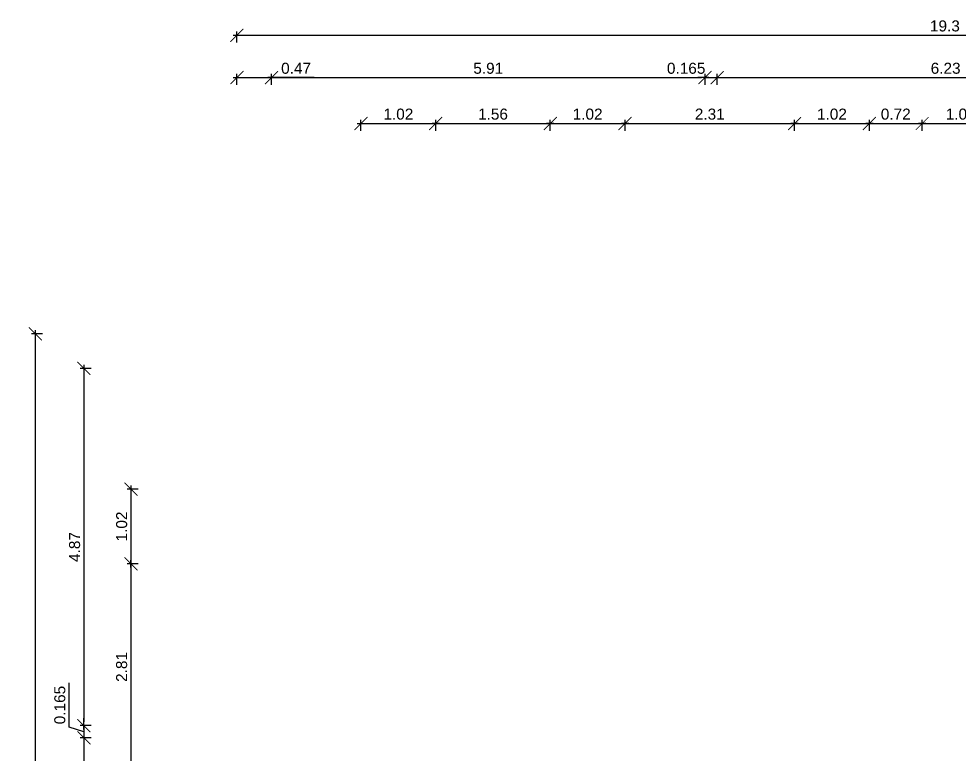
# Model space of a CAD drawing. Header units: metres. Extents: x -21 to 15208, y -63 to 7094.
# Drawn here: x 5191.6 to 5319.7, y 38.1 to 138.3 of the extents above; entities that cross this region are included whole.
import ezdxf

# ---------------------------------------------------------------- set-up
doc = ezdxf.new("R2010")
doc.units = ezdxf.units.M
doc.header["$LTSCALE"] = 50
doc.layers.add('ADS_Bemaßung', color=6, linetype='Continuous')
doc.styles.add('Arial', font='arial.ttf')
doc.dimstyles.new('ADS', dxfattribs={"dimscale": 0, "dimtxt": 2, "dimasz": 0.5, "dimexe": 1.25, "dimexo": 0, "dimgap": 0.5, "dimtad": 1, "dimdec": 3, "dimlfac": 0.01, "dimrnd": 0.005, "dimzin": 9, "dimdsep": 46, "dimtxsty": 'Arial', "dimblk": 'Bem-Pfeil', "dimcen": 0.25, "dimdle": 1.25, "dimazin": 0, "dimtfac": 1, "dimtdec": 3, "dimtmove": 0, "dimatfit": 3, "dimldrblk": 'ARCHTICK', "dimfxl": 3, "dimfxlon": 1, "dimtolj": 1, "dimtzin": 0, "dimarcsym": 0})

# ---------------------------------------------------------------- blocks, each defined once
blk = doc.blocks.new('Bem-Pfeil')
at = {"layer": 'ADS_Bemaßung', "const_width": 0.25}
blk.add_lwpolyline([(-1.77, -1.77), (1.77, 1.77)], dxfattribs=at)
at = {"layer": 'ADS_Bemaßung'}
blk.add_lwpolyline([(1, 0), (-1, 0)], dxfattribs=at)
blk = doc.blocks.new('*D51')
at = {"layer": 'ADS_Bemaßung', "color": 0, "lineweight": -2, "transparency": 16777216}
for p, q in [((5238.2, 123.02), (5238.2, 124.52)), ((5248.4, 123.02), (5248.4, 124.52)), ((5238.7, 124.02), (5247.9, 124.02))]:
    blk.add_line(p, q, dxfattribs=at)
at = {"layer": 'Defpoints', "color": 0, "transparency": 16777216}
for p in [(5248.4, 124.02), (5238.2, 95.34), (5248.4, 95.34)]:
    blk.add_point(p, dxfattribs=at)
at = {"layer": 'ADS_Bemaßung', "color": 0, "lineweight": -2, "transparency": 16777216, "xscale": 0.5, "yscale": 0.5, "zscale": 0.5, "rotation": 180}
blk.add_blockref('Bem-Pfeil', (5238.2, 124.02), dxfattribs=at)
at = {"layer": 'ADS_Bemaßung', "color": 0, "lineweight": -2, "transparency": 16777216, "xscale": 0.5, "yscale": 0.5, "zscale": 0.5}
blk.add_blockref('Bem-Pfeil', (5248.4, 124.02), dxfattribs=at)
at = {"layer": 'ADS_Bemaßung', "color": 0, "transparency": 16777216, "insert": (5243.3, 125.29), "char_height": 1.5, "attachment_point": 5, "style": 'Arial'}
blk.add_mtext('\\A1;1.02', dxfattribs=at)
blk = doc.blocks.new('_ArchTick')
at = {"color": 0, "linetype": 'ByBlock', "const_width": 0.15}
blk.add_lwpolyline([(-0.5, -0.5), (0.5, 0.5)], dxfattribs=at)
blk = doc.blocks.new('*D52')
at = {"layer": 'ADS_Bemaßung', "color": 0, "lineweight": -2, "transparency": 16777216}
for p, q in [((5248.4, 123.02), (5248.4, 124.52)), ((5264, 123.02), (5264, 124.52)), ((5248.9, 124.02), (5263.5, 124.02))]:
    blk.add_line(p, q, dxfattribs=at)
at = {"layer": 'Defpoints', "color": 0, "transparency": 16777216}
for p in [(5264, 124.02), (5248.4, 95.34), (5264, 95.34)]:
    blk.add_point(p, dxfattribs=at)
at = {"layer": 'ADS_Bemaßung', "color": 0, "lineweight": -2, "transparency": 16777216, "xscale": 0.5, "yscale": 0.5, "zscale": 0.5, "rotation": 180}
blk.add_blockref('Bem-Pfeil', (5248.4, 124.02), dxfattribs=at)
at = {"layer": 'ADS_Bemaßung', "color": 0, "lineweight": -2, "transparency": 16777216, "xscale": 0.5, "yscale": 0.5, "zscale": 0.5}
blk.add_blockref('Bem-Pfeil', (5264, 124.02), dxfattribs=at)
at = {"layer": 'ADS_Bemaßung', "color": 0, "transparency": 16777216, "insert": (5256.2, 125.29), "char_height": 1.5, "attachment_point": 5, "style": 'Arial'}
blk.add_mtext('\\A1;1.56', dxfattribs=at)
blk = doc.blocks.new('*D53')
at = {"layer": 'ADS_Bemaßung', "color": 0, "lineweight": -2, "transparency": 16777216}
for p, q in [((5264, 123.02), (5264, 124.52)), ((5274.2, 123.02), (5274.2, 124.52)), ((5264.5, 124.02), (5273.7, 124.02))]:
    blk.add_line(p, q, dxfattribs=at)
at = {"layer": 'Defpoints', "color": 0, "transparency": 16777216}
for p in [(5274.2, 124.02), (5264, 95.34), (5274.2, 95.34)]:
    blk.add_point(p, dxfattribs=at)
at = {"layer": 'ADS_Bemaßung', "color": 0, "lineweight": -2, "transparency": 16777216, "xscale": 0.5, "yscale": 0.5, "zscale": 0.5, "rotation": 180}
blk.add_blockref('Bem-Pfeil', (5264, 124.02), dxfattribs=at)
at = {"layer": 'ADS_Bemaßung', "color": 0, "lineweight": -2, "transparency": 16777216, "xscale": 0.5, "yscale": 0.5, "zscale": 0.5}
blk.add_blockref('Bem-Pfeil', (5274.2, 124.02), dxfattribs=at)
at = {"layer": 'ADS_Bemaßung', "color": 0, "transparency": 16777216, "insert": (5269.1, 125.29), "char_height": 1.5, "attachment_point": 5, "style": 'Arial'}
blk.add_mtext('\\A1;1.02', dxfattribs=at)
blk = doc.blocks.new('*D54')
at = {"layer": 'ADS_Bemaßung', "color": 0, "lineweight": -2, "transparency": 16777216}
for p, q in [((5274.2, 123.02), (5274.2, 124.52)), ((5297.3, 123.02), (5297.3, 124.52)), ((5274.7, 124.02), (5296.8, 124.02))]:
    blk.add_line(p, q, dxfattribs=at)
at = {"layer": 'Defpoints', "color": 0, "transparency": 16777216}
for p in [(5297.3, 124.02), (5274.2, 95.34), (5297.3, 95.94)]:
    blk.add_point(p, dxfattribs=at)
at = {"layer": 'ADS_Bemaßung', "color": 0, "lineweight": -2, "transparency": 16777216, "xscale": 0.5, "yscale": 0.5, "zscale": 0.5, "rotation": 180}
blk.add_blockref('Bem-Pfeil', (5274.2, 124.02), dxfattribs=at)
at = {"layer": 'ADS_Bemaßung', "color": 0, "lineweight": -2, "transparency": 16777216, "xscale": 0.5, "yscale": 0.5, "zscale": 0.5}
blk.add_blockref('Bem-Pfeil', (5297.3, 124.02), dxfattribs=at)
at = {"layer": 'ADS_Bemaßung', "color": 0, "transparency": 16777216, "insert": (5285.75, 125.29), "char_height": 1.5, "attachment_point": 5, "style": 'Arial'}
blk.add_mtext('\\A1;2.31', dxfattribs=at)
blk = doc.blocks.new('*D55')
at = {"layer": 'ADS_Bemaßung', "color": 0, "lineweight": -2, "transparency": 16777216}
for p, q in [((5297.3, 123.02), (5297.3, 124.52)), ((5307.5, 123.02), (5307.5, 124.52)), ((5297.8, 124.02), (5307, 124.02))]:
    blk.add_line(p, q, dxfattribs=at)
at = {"layer": 'Defpoints', "color": 0, "transparency": 16777216}
for p in [(5307.5, 124.02), (5297.3, 95.94), (5307.5, 95.94)]:
    blk.add_point(p, dxfattribs=at)
at = {"layer": 'ADS_Bemaßung', "color": 0, "lineweight": -2, "transparency": 16777216, "xscale": 0.5, "yscale": 0.5, "zscale": 0.5, "rotation": 180}
blk.add_blockref('Bem-Pfeil', (5297.3, 124.02), dxfattribs=at)
at = {"layer": 'ADS_Bemaßung', "color": 0, "lineweight": -2, "transparency": 16777216, "xscale": 0.5, "yscale": 0.5, "zscale": 0.5}
blk.add_blockref('Bem-Pfeil', (5307.5, 124.02), dxfattribs=at)
at = {"layer": 'ADS_Bemaßung', "color": 0, "transparency": 16777216, "insert": (5302.4, 125.29), "char_height": 1.5, "attachment_point": 5, "style": 'Arial'}
blk.add_mtext('\\A1;1.02', dxfattribs=at)
blk = doc.blocks.new('*D56')
at = {"layer": 'ADS_Bemaßung', "color": 0, "lineweight": -2, "transparency": 16777216}
for p, q in [((5307.5, 123.02), (5307.5, 124.52)), ((5314.7, 123.02), (5314.7, 124.52)), ((5308, 124.02), (5314.2, 124.02))]:
    blk.add_line(p, q, dxfattribs=at)
at = {"layer": 'Defpoints', "color": 0, "transparency": 16777216}
for p in [(5314.7, 124.02), (5307.5, 95.94), (5314.7, 95.94)]:
    blk.add_point(p, dxfattribs=at)
at = {"layer": 'ADS_Bemaßung', "color": 0, "lineweight": -2, "transparency": 16777216, "xscale": 0.5, "yscale": 0.5, "zscale": 0.5, "rotation": 180}
blk.add_blockref('Bem-Pfeil', (5307.5, 124.02), dxfattribs=at)
at = {"layer": 'ADS_Bemaßung', "color": 0, "lineweight": -2, "transparency": 16777216, "xscale": 0.5, "yscale": 0.5, "zscale": 0.5}
blk.add_blockref('Bem-Pfeil', (5314.7, 124.02), dxfattribs=at)
at = {"layer": 'ADS_Bemaßung', "color": 0, "transparency": 16777216, "insert": (5311.1, 125.29), "char_height": 1.5, "attachment_point": 5, "style": 'Arial'}
blk.add_mtext('\\A1;0.72', dxfattribs=at)
blk = doc.blocks.new('*D57')
at = {"layer": 'ADS_Bemaßung', "color": 0, "lineweight": -2, "transparency": 16777216}
for p, q in [((5314.7, 123.02), (5314.7, 124.52)), ((5325.2, 123.02), (5325.2, 124.52)), ((5315.2, 124.02), (5324.7, 124.02))]:
    blk.add_line(p, q, dxfattribs=at)
at = {"layer": 'Defpoints', "color": 0, "transparency": 16777216}
for p in [(5325.2, 124.02), (5314.7, 95.94), (5325.2, 95.94)]:
    blk.add_point(p, dxfattribs=at)
at = {"layer": 'ADS_Bemaßung', "color": 0, "lineweight": -2, "transparency": 16777216, "xscale": 0.5, "yscale": 0.5, "zscale": 0.5, "rotation": 180}
blk.add_blockref('Bem-Pfeil', (5314.7, 124.02), dxfattribs=at)
at = {"layer": 'ADS_Bemaßung', "color": 0, "lineweight": -2, "transparency": 16777216, "xscale": 0.5, "yscale": 0.5, "zscale": 0.5}
blk.add_blockref('Bem-Pfeil', (5325.2, 124.02), dxfattribs=at)
at = {"layer": 'ADS_Bemaßung', "color": 0, "transparency": 16777216, "insert": (5319.95, 125.29), "char_height": 1.5, "attachment_point": 5, "style": 'Arial'}
blk.add_mtext('\\A1;1.05', dxfattribs=at)
blk = doc.blocks.new('*D76')
at = {"layer": 'ADS_Bemaßung', "color": 0, "lineweight": -2, "transparency": 16777216}
for p, q in [((5221.3, 129.28), (5221.3, 130.78)), ((5226, 129.28), (5226, 130.78)), ((5221.8, 130.28), (5225.5, 130.28)), ((5231.81, 130.28), (5226, 130.28))]:
    blk.add_line(p, q, dxfattribs=at)
at = {"layer": 'Defpoints', "color": 0, "transparency": 16777216}
for p in [(5226, 130.28), (5221.3, 95.34), (5226, 90.64)]:
    blk.add_point(p, dxfattribs=at)
at = {"layer": 'ADS_Bemaßung', "color": 0, "lineweight": -2, "transparency": 16777216, "xscale": 0.5, "yscale": 0.5, "zscale": 0.5, "rotation": 180}
blk.add_blockref('Bem-Pfeil', (5221.3, 130.28), dxfattribs=at)
at = {"layer": 'ADS_Bemaßung', "color": 0, "lineweight": -2, "transparency": 16777216, "xscale": 0.5, "yscale": 0.5, "zscale": 0.5}
blk.add_blockref('Bem-Pfeil', (5226, 130.28), dxfattribs=at)
at = {"layer": 'ADS_Bemaßung', "color": 0, "transparency": 16777216, "insert": (5229.36, 131.54), "char_height": 1.5, "attachment_point": 5, "style": 'Arial'}
blk.add_mtext('\\A1;0.47', dxfattribs=at)
blk = doc.blocks.new('*D77')
at = {"layer": 'ADS_Bemaßung', "color": 0, "lineweight": -2, "ltscale": 100, "transparency": 16777216}
for p, q in [((5226, 129.28), (5226, 130.78)), ((5285.1, 129.28), (5285.1, 130.78)), ((5226.5, 130.28), (5284.6, 130.28))]:
    blk.add_line(p, q, dxfattribs=at)
at = {"layer": 'Defpoints', "color": 0, "ltscale": 100, "transparency": 16777216}
for p in [(5285.1, 130.28), (5226, 90.64), (5285.1, 90.64)]:
    blk.add_point(p, dxfattribs=at)
at = {"layer": 'ADS_Bemaßung', "color": 0, "lineweight": -2, "ltscale": 100, "transparency": 16777216, "xscale": 0.5, "yscale": 0.5, "zscale": 0.5, "rotation": 180}
blk.add_blockref('Bem-Pfeil', (5226, 130.28), dxfattribs=at)
at = {"layer": 'ADS_Bemaßung', "color": 0, "lineweight": -2, "ltscale": 100, "transparency": 16777216, "xscale": 0.5, "yscale": 0.5, "zscale": 0.5}
blk.add_blockref('Bem-Pfeil', (5285.1, 130.28), dxfattribs=at)
at = {"layer": 'ADS_Bemaßung', "color": 0, "ltscale": 100, "transparency": 16777216, "insert": (5255.55, 131.54), "char_height": 1.5, "attachment_point": 5, "style": 'Arial'}
blk.add_mtext('\\A1;5.91', dxfattribs=at)
blk = doc.blocks.new('*D78')
at = {"layer": 'ADS_Bemaßung', "color": 0, "lineweight": -2, "ltscale": 100, "transparency": 16777216}
for p, q in [((5285.1, 129.28), (5285.1, 130.78)), ((5286.75, 129.28), (5286.75, 130.78)), ((5284.6, 130.28), (5284.1, 130.28)), ((5285.1, 130.28), (5286.75, 130.28)), ((5287.25, 130.28), (5287.75, 130.28))]:
    blk.add_line(p, q, dxfattribs=at)
at = {"layer": 'Defpoints', "color": 0, "ltscale": 100, "transparency": 16777216}
for p in [(5286.75, 130.28), (5285.1, 90.64), (5286.75, 90.64)]:
    blk.add_point(p, dxfattribs=at)
at = {"layer": 'ADS_Bemaßung', "color": 0, "lineweight": -2, "ltscale": 100, "transparency": 16777216, "xscale": 0.5, "yscale": 0.5, "zscale": 0.5}
blk.add_blockref('Bem-Pfeil', (5285.1, 130.28), dxfattribs=at)
at = {"layer": 'ADS_Bemaßung', "color": 0, "lineweight": -2, "ltscale": 100, "transparency": 16777216, "xscale": 0.5, "yscale": 0.5, "zscale": 0.5, "rotation": 180}
blk.add_blockref('Bem-Pfeil', (5286.75, 130.28), dxfattribs=at)
at = {"layer": 'ADS_Bemaßung', "color": 0, "ltscale": 100, "transparency": 16777216, "insert": (5282.53, 131.54), "char_height": 1.5, "attachment_point": 5, "style": 'Arial'}
blk.add_mtext('\\A1;0.165', dxfattribs=at)
blk = doc.blocks.new('*D79')
at = {"layer": 'ADS_Bemaßung', "color": 0, "lineweight": -2, "ltscale": 100, "transparency": 16777216}
for p, q in [((5286.75, 129.28), (5286.75, 130.78)), ((5349.05, 129.28), (5349.05, 130.78)), ((5287.25, 130.28), (5348.55, 130.28))]:
    blk.add_line(p, q, dxfattribs=at)
at = {"layer": 'Defpoints', "color": 0, "ltscale": 100, "transparency": 16777216}
for p in [(5349.05, 130.28), (5286.75, 90.64), (5349.05, 89.28)]:
    blk.add_point(p, dxfattribs=at)
at = {"layer": 'ADS_Bemaßung', "color": 0, "lineweight": -2, "ltscale": 100, "transparency": 16777216, "xscale": 0.5, "yscale": 0.5, "zscale": 0.5, "rotation": 180}
blk.add_blockref('Bem-Pfeil', (5286.75, 130.28), dxfattribs=at)
at = {"layer": 'ADS_Bemaßung', "color": 0, "lineweight": -2, "ltscale": 100, "transparency": 16777216, "xscale": 0.5, "yscale": 0.5, "zscale": 0.5}
blk.add_blockref('Bem-Pfeil', (5349.05, 130.28), dxfattribs=at)
at = {"layer": 'ADS_Bemaßung', "color": 0, "ltscale": 100, "transparency": 16777216, "insert": (5317.9, 131.54), "char_height": 1.5, "attachment_point": 5, "style": 'Arial'}
blk.add_mtext('\\A1;6.23', dxfattribs=at)
blk = doc.blocks.new('*D83')
at = {"layer": 'ADS_Bemaßung', "color": 0, "lineweight": -2, "ltscale": 100, "transparency": 16777216}
for p, q in [((5221.3, 135.04), (5221.3, 136.54)), ((5221.8, 136.04), (5413.8, 136.04)), ((5414.3, 135.04), (5414.3, 136.54))]:
    blk.add_line(p, q, dxfattribs=at)
at = {"layer": 'Defpoints', "color": 0, "ltscale": 100, "transparency": 16777216}
for p in [(5414.3, 136.04), (5221.3, 94.78), (5414.3, 94.78)]:
    blk.add_point(p, dxfattribs=at)
at = {"layer": 'ADS_Bemaßung', "color": 0, "lineweight": -2, "ltscale": 100, "transparency": 16777216, "xscale": 0.5, "yscale": 0.5, "zscale": 0.5, "rotation": 180}
blk.add_blockref('Bem-Pfeil', (5221.3, 136.04), dxfattribs=at)
at = {"layer": 'ADS_Bemaßung', "color": 0, "lineweight": -2, "ltscale": 100, "transparency": 16777216, "xscale": 0.5, "yscale": 0.5, "zscale": 0.5}
blk.add_blockref('Bem-Pfeil', (5414.3, 136.04), dxfattribs=at)
at = {"layer": 'ADS_Bemaßung', "color": 0, "ltscale": 100, "transparency": 16777216, "insert": (5317.8, 137.31), "char_height": 1.5, "attachment_point": 5, "style": 'Arial'}
blk.add_mtext('\\A1;19.3', dxfattribs=at)
blk = doc.blocks.new('*D84')
at = {"layer": 'ADS_Bemaßung', "color": 0, "lineweight": -2, "ltscale": 100, "transparency": 16777216}
for p, q in [((5207.85, 74.19), (5206.35, 74.19)), ((5206.85, 73.69), (5206.85, 64.49)), ((5207.85, 63.99), (5206.35, 63.99))]:
    blk.add_line(p, q, dxfattribs=at)
at = {"layer": 'Defpoints', "color": 0, "ltscale": 100, "transparency": 16777216}
for p in [(5221.3, 74.19), (5206.85, 63.99), (5221.3, 63.99)]:
    blk.add_point(p, dxfattribs=at)
at = {"layer": 'ADS_Bemaßung', "color": 0, "lineweight": -2, "ltscale": 100, "transparency": 16777216, "xscale": 0.5, "yscale": 0.5, "zscale": 0.5}
for p, rotation in [((5206.85, 74.19), 90), ((5206.85, 63.99), 270)]:
    blk.add_blockref('Bem-Pfeil', p, dxfattribs=dict(at, rotation=rotation))
at = {"layer": 'ADS_Bemaßung', "color": 0, "ltscale": 100, "transparency": 16777216, "insert": (5205.59, 69.09), "char_height": 1.5, "attachment_point": 5, "rotation": 90, "style": 'Arial'}
blk.add_mtext('\\A1;1.02', dxfattribs=at)
blk = doc.blocks.new('*D85')
at = {"layer": 'ADS_Bemaßung', "color": 0, "lineweight": -2, "ltscale": 100, "transparency": 16777216}
for p, q in [((5207.85, 63.99), (5206.35, 63.99)), ((5206.85, 63.49), (5206.85, 36.39)), ((5207.85, 35.89), (5206.35, 35.89))]:
    blk.add_line(p, q, dxfattribs=at)
at = {"layer": 'Defpoints', "color": 0, "ltscale": 100, "transparency": 16777216}
for p in [(5221.3, 63.99), (5206.85, 35.89), (5221.3, 35.89)]:
    blk.add_point(p, dxfattribs=at)
at = {"layer": 'ADS_Bemaßung', "color": 0, "lineweight": -2, "ltscale": 100, "transparency": 16777216, "xscale": 0.5, "yscale": 0.5, "zscale": 0.5}
for p, rotation in [((5206.85, 63.99), 90), ((5206.85, 35.89), 270)]:
    blk.add_blockref('Bem-Pfeil', p, dxfattribs=dict(at, rotation=rotation))
at = {"layer": 'ADS_Bemaßung', "color": 0, "ltscale": 100, "transparency": 16777216, "insert": (5205.59, 49.94), "char_height": 1.5, "attachment_point": 5, "rotation": 90, "style": 'Arial'}
blk.add_mtext('\\A1;2.81', dxfattribs=at)
blk = doc.blocks.new('*D90')
at = {"layer": 'ADS_Bemaßung', "color": 0, "lineweight": -2, "ltscale": 100, "transparency": 16777216}
for p, q in [((5201.44, 90.64), (5199.94, 90.64)), ((5200.44, 90.14), (5200.44, 42.44)), ((5201.44, 41.94), (5199.94, 41.94))]:
    blk.add_line(p, q, dxfattribs=at)
at = {"layer": 'Defpoints', "color": 0, "ltscale": 100, "transparency": 16777216}
for p in [(5226.72, 90.64), (5200.44, 41.94), (5226, 41.94)]:
    blk.add_point(p, dxfattribs=at)
at = {"layer": 'ADS_Bemaßung', "color": 0, "lineweight": -2, "ltscale": 100, "transparency": 16777216, "xscale": 0.5, "yscale": 0.5, "zscale": 0.5}
for p, rotation in [((5200.44, 90.64), 90), ((5200.44, 41.94), 270)]:
    blk.add_blockref('Bem-Pfeil', p, dxfattribs=dict(at, rotation=rotation))
at = {"layer": 'ADS_Bemaßung', "color": 0, "ltscale": 100, "transparency": 16777216, "insert": (5199.18, 66.29), "char_height": 1.5, "attachment_point": 5, "rotation": 90, "style": 'Arial'}
blk.add_mtext('\\A1;4.87', dxfattribs=at)
blk = doc.blocks.new('*D112')
at = {"layer": 'ADS_Bemaßung', "color": 0, "lineweight": -2, "ltscale": 100, "transparency": 16777216}
for p, q in [((5198.43, 41.72), (5198.43, 47.79)), ((5200.44, 42.44), (5200.44, 42.94)), ((5200.44, 41.11), (5198.43, 41.72)), ((5201.44, 41.94), (5199.94, 41.94)), ((5200.44, 41.94), (5200.44, 40.29)), ((5200.44, 41.94), (5200.44, 40.29)), ((5201.44, 40.29), (5199.94, 40.29)), ((5200.44, 39.79), (5200.44, 39.29))]:
    blk.add_line(p, q, dxfattribs=at)
at = {"layer": 'Defpoints', "color": 0, "ltscale": 100, "transparency": 16777216}
for p in [(5226, 41.94), (5200.44, 40.29), (5226, 40.29)]:
    blk.add_point(p, dxfattribs=at)
at = {"layer": 'ADS_Bemaßung', "color": 0, "lineweight": -2, "ltscale": 100, "transparency": 16777216, "xscale": 0.5, "yscale": 0.5, "zscale": 0.5}
for p, rotation in [((5200.44, 41.94), 270), ((5200.44, 40.29), 90)]:
    blk.add_blockref('Bem-Pfeil', p, dxfattribs=dict(at, rotation=rotation))
at = {"layer": 'ADS_Bemaßung', "color": 0, "ltscale": 100, "transparency": 16777216, "insert": (5197.16, 44.75), "char_height": 1.5, "attachment_point": 5, "rotation": 90, "style": 'Arial'}
blk.add_mtext('\\A1;0.165', dxfattribs=at)
blk = doc.blocks.new('*D113')
at = {"layer": 'ADS_Bemaßung', "color": 0, "lineweight": -2, "ltscale": 100, "transparency": 16777216}
for p, q in [((5201.44, 40.29), (5199.94, 40.29)), ((5200.44, 39.79), (5200.44, -1.21)), ((5201.44, -1.71), (5199.94, -1.71))]:
    blk.add_line(p, q, dxfattribs=at)
at = {"layer": 'Defpoints', "color": 0, "ltscale": 100, "transparency": 16777216}
for p in [(5226, 40.29), (5200.44, -1.71), (5226, -1.71)]:
    blk.add_point(p, dxfattribs=at)
at = {"layer": 'ADS_Bemaßung', "color": 0, "lineweight": -2, "ltscale": 100, "transparency": 16777216, "xscale": 0.5, "yscale": 0.5, "zscale": 0.5}
for p, rotation in [((5200.44, 40.29), 90), ((5200.44, -1.71), 270)]:
    blk.add_blockref('Bem-Pfeil', p, dxfattribs=dict(at, rotation=rotation))
at = {"layer": 'ADS_Bemaßung', "color": 0, "ltscale": 100, "transparency": 16777216, "insert": (5199.19, 19.29), "char_height": 1.5, "attachment_point": 5, "rotation": 90, "style": 'Arial'}
blk.add_mtext('\\A1;4.2', dxfattribs=at)
blk = doc.blocks.new('*D117')
at = {"layer": 'ADS_Bemaßung', "color": 0, "lineweight": -2, "ltscale": 100, "transparency": 16777216}
for p, q in [((5194.81, 95.34), (5193.31, 95.34)), ((5193.81, 94.84), (5193.81, -40.16)), ((5194.81, -40.66), (5193.31, -40.66))]:
    blk.add_line(p, q, dxfattribs=at)
at = {"layer": 'Defpoints', "color": 0, "ltscale": 100, "transparency": 16777216}
for p in [(5221.3, 95.34), (5193.81, -40.66), (5221.3, -40.66)]:
    blk.add_point(p, dxfattribs=at)
at = {"layer": 'ADS_Bemaßung', "color": 0, "lineweight": -2, "ltscale": 100, "transparency": 16777216, "xscale": 0.5, "yscale": 0.5, "zscale": 0.5}
for p, rotation in [((5193.81, 95.34), 90), ((5193.81, -40.66), 270)]:
    blk.add_blockref('Bem-Pfeil', p, dxfattribs=dict(at, rotation=rotation))
at = {"layer": 'ADS_Bemaßung', "color": 0, "ltscale": 100, "transparency": 16777216, "insert": (5192.55, 27.34), "char_height": 1.5, "attachment_point": 5, "rotation": 90, "style": 'Arial'}
blk.add_mtext('\\A1;13.6', dxfattribs=at)

msp = doc.modelspace()

# ---------------------------------------------------------------- dimensions: what is measured, and where the dimension line sits
at = {"layer": 'ADS_Bemaßung', "ltscale": 100}
for base, p1, p2, picture, middle in [((5414.3002, 136.0405), (5221.3002, 94.7808), (5414.3002, 94.7808), '*D83', (5317.8002, 137.3069)), ((5285.1002, 130.2753), (5226.0002, 90.6376), (5285.1002, 90.6376), '*D77', (5255.5502, 131.5412)), ((5349.0502, 130.2753), (5286.7502, 90.6376), (5349.0502, 89.2812), '*D79', (5317.9002, 131.5417))]:
    dim = msp.add_linear_dim(base=base, p1=p1, p2=p2, dimstyle='ADS', override={"dimscale": 0, "dimtxt": 1.5, "dimexe": 0.5, "dimlfac": 0.1, "dimdle": 0.5, "dimtix": 0, "dimtofl": 1, "dimtmove": 1, "dimatfit": 3, "dimfxl": 1}, dxfattribs=at)
    dim.commit()
    dim.dimension.update_dxf_attribs({"geometry": picture, "text_midpoint": middle})
at = {"layer": 'ADS_Bemaßung'}
dim = msp.add_linear_dim(base=(5226.0002, 130.2753), p1=(5221.3002, 95.3376), p2=(5226.0002, 90.6376), dimstyle='ADS', override={"dimscale": 0, "dimtxt": 1.5, "dimexe": 0.5, "dimlfac": 0.1, "dimdle": 0.5, "dimtix": 0, "dimtofl": 1, "dimtmove": 1, "dimatfit": 3, "dimfxl": 1}, dxfattribs=at)
dim.commit()
dim.dimension.update_dxf_attribs({"geometry": '*D76', "text_midpoint": (5229.3579, 130.2753), "dimtype": 128})
at = {"layer": 'ADS_Bemaßung', "ltscale": 100}
dim = msp.add_linear_dim(base=(5286.7502, 130.2753), p1=(5285.1002, 90.6376), p2=(5286.7502, 90.6376), dimstyle='ADS', override={"dimscale": 0, "dimtxt": 1.5, "dimexe": 0.5, "dimlfac": 0.1, "dimdle": 0.5, "dimtix": 0, "dimtofl": 1, "dimtmove": 1, "dimatfit": 3, "dimfxl": 1}, dxfattribs=at)
dim.commit()
dim.dimension.update_dxf_attribs({"geometry": '*D78', "text_midpoint": (5282.5314, 130.2753), "dimtype": 128})
at = {"layer": 'ADS_Bemaßung'}
for base, p1, p2, picture, middle in [((5248.4002, 124.0198), (5238.2002, 95.3376), (5248.4002, 95.3376), '*D51', (5243.3002, 125.2856)), ((5264.0002, 124.0198), (5248.4002, 95.3376), (5264.0002, 95.3376), '*D52', (5256.2002, 125.2856)), ((5274.2002, 124.0198), (5264.0002, 95.3376), (5274.2002, 95.3376), '*D53', (5269.1002, 125.2856)), ((5297.3002, 124.0198), (5274.2002, 95.3376), (5297.3002, 95.9376), '*D54', (5285.7502, 125.2862)), ((5307.5002, 124.0198), (5297.3002, 95.9376), (5307.5002, 95.9376), '*D55', (5302.4002, 125.2856)), ((5314.7002, 124.0198), (5307.5002, 95.9376), (5314.7002, 95.9376), '*D56', (5311.1002, 125.2856)), ((5325.2002, 124.0198), (5314.7002, 95.9376), (5325.2002, 95.9376), '*D57', (5319.9502, 125.2856))]:
    dim = msp.add_linear_dim(base=base, p1=p1, p2=p2, dimstyle='ADS', override={"dimscale": 0, "dimtxt": 1.5, "dimexe": 0.5, "dimlfac": 0.1, "dimdle": 0.5, "dimtix": 0, "dimtofl": 1, "dimtmove": 1, "dimatfit": 3, "dimfxl": 1}, dxfattribs=at)
    dim.commit()
    dim.dimension.update_dxf_attribs({"geometry": picture, "text_midpoint": middle})
at = {"layer": 'ADS_Bemaßung', "ltscale": 100}
for base, p1, p2, picture, middle in [((5193.8149, -40.6624), (5221.3002, 95.3376), (5221.3002, -40.6624), '*D117', (5192.5485, 27.3376)), ((5200.4435, 41.9376), (5226.717, 90.6376), (5226.0002, 41.9376), '*D90', (5199.1777, 66.2876)), ((5206.8514, 63.9876), (5221.3002, 74.1876), (5221.3002, 63.9876), '*D84', (5205.5856, 69.0876)), ((5206.8514, 35.8876), (5221.3002, 63.9876), (5221.3002, 35.8876), '*D85', (5205.5856, 49.9376)), ((5200.4435, 40.2876), (5226.0002, 41.9376), (5226.0002, 40.2876), '*D112', (5197.1618, 42.2174)), ((5200.4435, -1.7124), (5226.0002, 40.2876), (5226.0002, -1.7124), '*D113', (5199.1904, 19.2876))]:
    dim = msp.add_linear_dim(base=base, p1=p1, p2=p2, angle=90, dimstyle='ADS', override={"dimscale": 0, "dimtxt": 1.5, "dimexe": 0.5, "dimlfac": 0.1, "dimdle": 0.5, "dimtix": 0, "dimtofl": 1, "dimtmove": 1, "dimatfit": 3, "dimfxl": 1}, dxfattribs=at)
    dim.commit()
    dim.dimension.update_dxf_attribs({"geometry": picture, "text_midpoint": middle})

doc.saveas('drawing.dxf')
